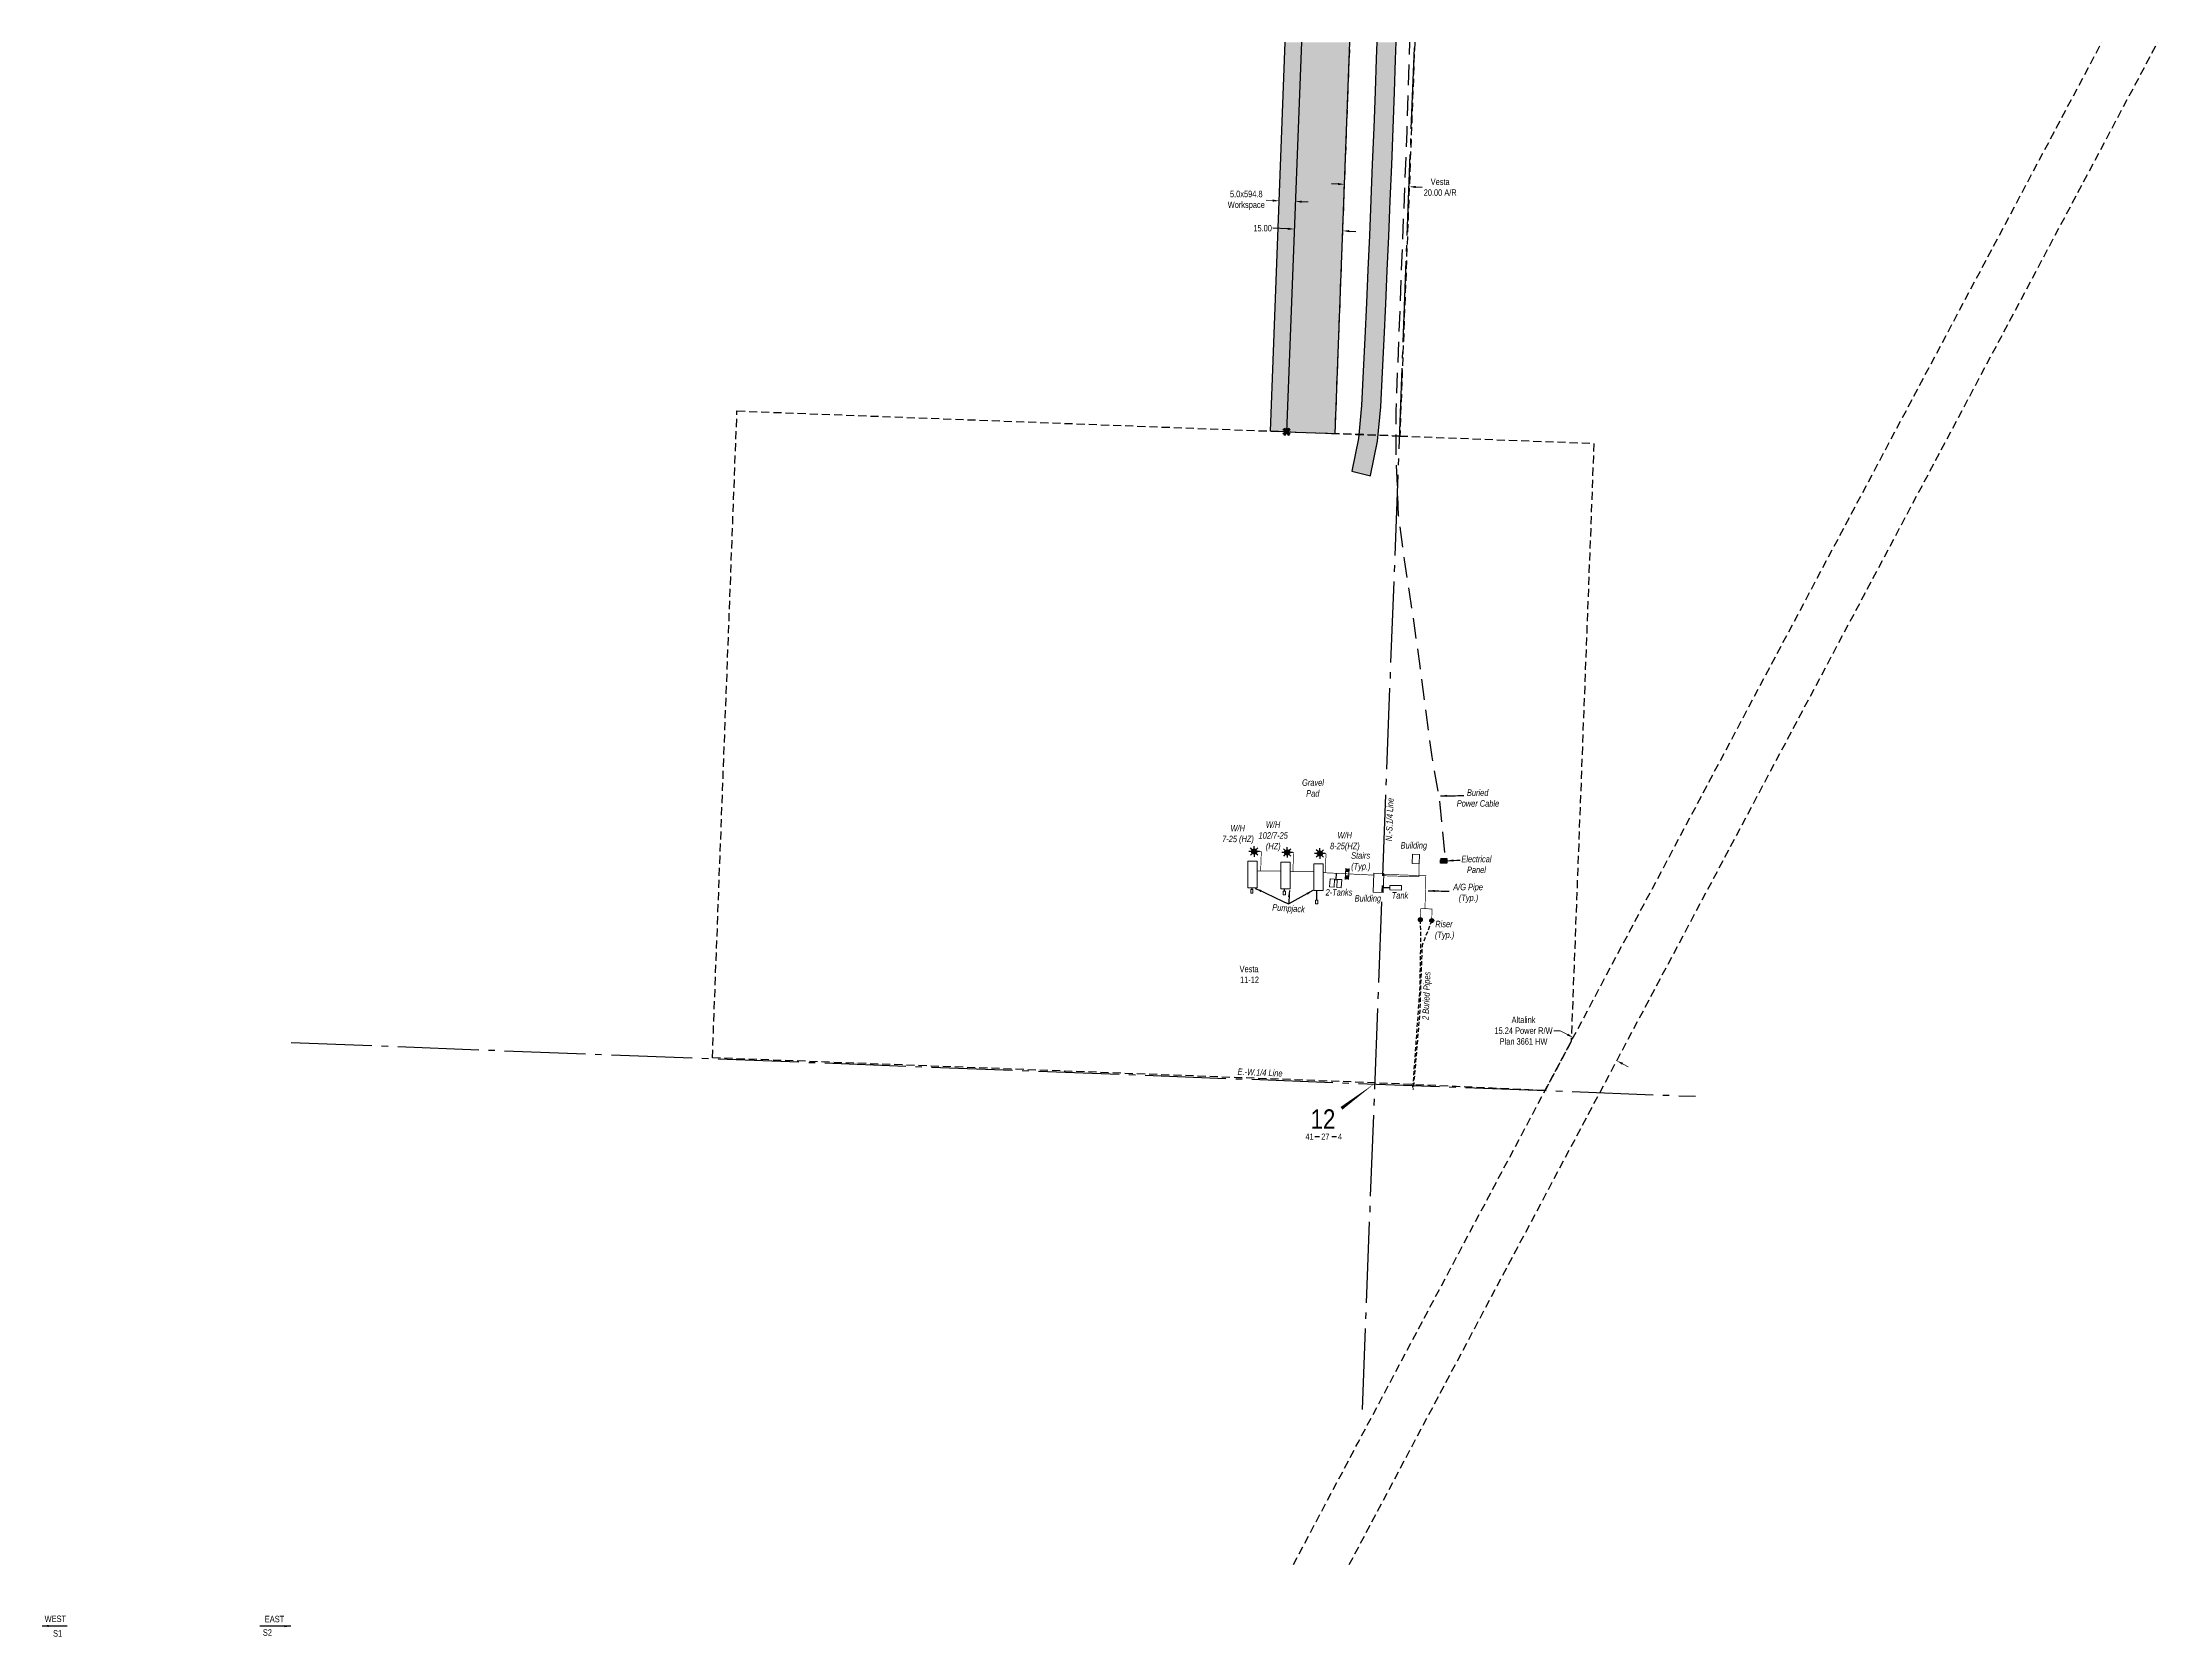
# Model space of a CAD drawing. Extents: x 311053 to 317465, y 5818876 to 5828373.
# Drawn here: x 314198 to 317465, y 5821443 to 5823906 of the extents above; entities that cross this region are included whole.
import ezdxf
from ezdxf.enums import TextEntityAlignment as Align

# ---------------------------------------------------------------- set-up
doc = ezdxf.new("R2010")
doc.units = 0
doc.header["$LTSCALE"] = 5
doc.header["$PDSIZE"] = 0.5
for name, pattern in [('DASHED2', [9.525, 6.35, -3.175]), ('foc-ACCESSROAD', [3.75, 2.5, -1.25]), ('foc-FLOWLINE', [3.75, 2.5, -1.25]), ('foc-QUARTERLINE', [33, 25, -3, 2, -3]), ('UG_PIPE', [1.875, 1.25, -0.625])]:
    doc.linetypes.add(name, pattern=pattern)
doc.layers.get('Defpoints').update_dxf_attribs({"color": 9})
for name, color, linetype in [('10', 1, 'Continuous'), ('9', 3, 'Continuous'), ('AS-CABLE', 224, 'foc-CABLE'), ('AS-PIPE-AG', 44, 'Continuous'), ('AS-PIPE-UG', 44, 'UG_PIPE'), ('AS-PIPE-UG-T', 44, 'Continuous'), ('AS-ROADS', 254, 'Continuous'), ('AS-SYMBOL', 7, 'Continuous'), ('AS-TELEPHONE-T', 224, 'Continuous'), ('C-AR', 13, 'foc-ACCESSROAD'), ('C-WS', 13, 'foc-ACCESSROAD'), ('C-WS-S', 13, 'Continuous'), ('F-EZE', 190, 'foc-FLOWLINE'), ('L-BD', 7, 'Continuous'), ('L-MON', 1, 'Continuous'), ('L-SEC', 7, 'Continuous'), ('L-SECLBL', 7, 'Continuous'), ('L-SECQ', 8, 'foc-QUARTERLINE'), ('P-PROPOSED', 10, 'Continuous'), ('P-PROPOSED-H', 21, 'Continuous'), ('P-TEMP-H', 41, 'Continuous'), ('P-TEMP_WORKSPACE', 46, 'Continuous'), ('P-TXT', 4, 'Continuous')]:
    doc.layers.add(name, color=color, linetype=linetype)
for name, color, linetype, lineweight in [('AS-GENERAL', 48, 'Continuous', 18), ('C-WS-T', 13, 'Continuous', 9), ('F-RW-T', 190, 'Continuous', 9), ('P-TEMP-T', 46, 'Continuous', 18), ('T-TEXT', 48, 'Continuous', 18)]:
    doc.layers.add(name, color=color, linetype=linetype, lineweight=lineweight)
doc.styles.add('80CG', font='ARIALN.TTF', dxfattribs={"height": 10})
doc.styles.add('80L', font='ARIALN.TTF', dxfattribs={"height": 10})
doc.styles.add('foc-LtypeFont', font='ARIALN.TTF', dxfattribs={"height": 7.35})
doc.styles.add('SIMPLEX', font='ARIALN.TTF')
doc.linetypes.add('foc-CABLE', pattern='A,2,-1,["C",foc-LtypeFont,S=0.2,R=0,X=-0.625,Y=-0.75],-1.24,8', length=12.24)
doc.dimstyles.new('Compass 5 000', dxfattribs={"dimscale": 5, "dimtxt": 9, "dimasz": 2, "dimexe": 0.2, "dimexo": 0.0625, "dimgap": 0.5, "dimtad": 0, "dimtih": 1, "dimtoh": 1, "dimzin": 0, "dimdsep": 46, "dimtxsty": '80CG', "dimcen": 0.1, "dimse1": 1, "dimse2": 1, "dimclrd": 256, "dimclrt": 256, "dimaunit": 1, "dimadec": 4, "dimazin": 0, "dimtfac": 0.06, "dimtofl": 0, "dimtmove": 0, "dimatfit": 1, "dimfxl": 0.2, "dimtolj": 1, "dimtzin": 0, "dimlwd": -1, "dimarcsym": 0})

# ---------------------------------------------------------------- blocks, each defined once
blk = doc.blocks.new('L-SECLBL')
at = {"layer": '9', "color": 7}
for p, q in [((-5.1, -27.8), (-12.3, -27.8)), ((20.7, -27.8), (13.5, -27.8))]:
    blk.add_line(p, q, dxfattribs=at)
at = {"layer": '10', "color": 2, "style": 'SIMPLEX'}
blk.add_attdef('SEC', text='', height=30, dxfattribs=at).set_placement((0, 0), align=Align.MIDDLE)
at = {"layer": '10', "color": 5, "style": '80L'}
blk.add_attdef('TWP', text='', height=9.5, dxfattribs=at).set_placement((-14.4, -27.4), align=Align.MIDDLE_RIGHT)
blk.add_attdef('RGE', text='', height=9.5, dxfattribs=at).set_placement((3.6, -27.4), align=Align.MIDDLE_CENTER)
blk.add_attdef('MER', text='', height=9.5, dxfattribs=at).set_placement((23.2, -27.4), align=Align.MIDDLE_LEFT)
blk = doc.blocks.new('TEMP')
h = blk.add_hatch(color=255)
h.dxf.hatch_style = 1
h.paths.add_polyline_path([(0, 0.25), (-0.67, 1.15), (-0.67, 0.67), (-1.15, 0.67), (-0.25, 0), (-1.15, -0.67), (-0.67, -0.67), (-0.67, -1.15), (0, -0.25), (0.67, -1.15), (0.67, -0.67), (1.15, -0.67), (0.25, 0), (1.15, 0.67), (0.67, 0.67), (0.67, 1.15)])
h.paths.add_polyline_path([(0.57, 0.85), (0.57, 0.57), (0.85, 0.57), (0.08, 0), (0.85, -0.57), (0.57, -0.57), (0.57, -0.85), (0, -0.08), (-0.57, -0.85), (-0.57, -0.57), (-0.85, -0.57), (-0.08, 0), (-0.85, 0.57), (-0.57, 0.57), (-0.57, 0.85), (0, 0.08)], flags=16)
h = blk.add_hatch(color=1)
h.dxf.hatch_style = 1
h.paths.add_polyline_path([(0, 0.08), (-0.57, 0.85), (-0.57, 0.57), (-0.85, 0.57), (-0.08, 0), (-0.85, -0.57), (-0.57, -0.57), (-0.57, -0.85), (0, -0.08), (0.57, -0.85), (0.57, -0.57), (0.85, -0.57), (0.08, 0), (0.85, 0.57), (0.57, 0.57), (0.57, 0.85)])
at = {"color": 1}
for p, q in [((-0.08, 0), (0.08, 0)), ((0, 0.08), (0, -0.08))]:
    blk.add_line(p, q, dxfattribs=at)
at = {"color": 255, "flags": 128}
blk.add_lwpolyline([(-0.25, 0), (-1.15, 0.67), (-0.67, 0.67), (-0.67, 1.15), (0, 0.25), (0.67, 1.15), (0.67, 0.67), (1.15, 0.67), (0.25, 0), (1.15, -0.67), (0.67, -0.67), (0.67, -1.15), (0, -0.25), (-0.67, -1.15), (-0.67, -0.67), (-1.15, -0.67)], close=True, dxfattribs=at)
at = {"color": 1, "flags": 128}
blk.add_lwpolyline([(-0.08, 0), (-0.85, 0.57), (-0.57, 0.57), (-0.57, 0.85), (0, 0.08), (0.57, 0.85), (0.57, 0.57), (0.85, 0.57), (0.08, 0), (0.85, -0.57), (0.57, -0.57), (0.57, -0.85), (0, -0.08), (-0.57, -0.85), (-0.57, -0.57), (-0.85, -0.57)], close=True, dxfattribs=at)
blk = doc.blocks.new('*D426')
at = {"layer": 'C-WS-S', "transparency": 16777216}
for p, q in [((316198.9, 5823686.8), (316188.9, 5823687.1)), ((316318.8, 5823682.2), (316328.8, 5823681.8))]:
    blk.add_line(p, q, dxfattribs=at)
for points in [[(316199, 5823688.4), (316198.9, 5823685.1), (316208.9, 5823686.4)], [(316318.9, 5823683.9), (316318.8, 5823680.5), (316308.8, 5823682.6)]]:
    blk.add_solid(points, dxfattribs=at)
at = {"layer": 'Defpoints', "color": 0, "transparency": 16777216}
for p in [(316209.6, 5823704.4), (316309.5, 5823700.6), (316308.8, 5823682.6)]:
    blk.add_point(p, dxfattribs=at)
at = {"layer": 'C-WS-S', "transparency": 16777216, "insert": (316356.6, 5823681.8), "char_height": 10, "attachment_point": 5, "style": '80CG'}
blk.add_mtext('\\A1;Vesta\\P20.00 A/R', dxfattribs=at)
blk = doc.blocks.new('*D427')
at = {"layer": 'Defpoints', "color": 0, "transparency": 16777216}
for p in [(316132.1, 5823638.9), (316207, 5823636.1), (316131.2, 5823617.2)]:
    blk.add_point(p, dxfattribs=at)
at = {"layer": 'P-TXT', "transparency": 16777216}
for p, q in [((316121.3, 5823617.6), (316098.3, 5823618.5)), ((316216.2, 5823614), (316226.2, 5823613.6))]:
    blk.add_line(p, q, dxfattribs=at)
for points in [[(316121.3, 5823619.3), (316121.2, 5823615.9), (316131.2, 5823617.2)], [(316216.2, 5823615.7), (316216.1, 5823612.3), (316206.2, 5823614.4)]]:
    blk.add_solid(points, dxfattribs=at)
at = {"layer": 'P-TXT', "transparency": 16777216, "insert": (316082.3, 5823618.5), "char_height": 10, "attachment_point": 5, "style": '80CG'}
blk.add_mtext('\\A1;15.00', dxfattribs=at)
blk = doc.blocks.new('*D428')
at = {"layer": 'Defpoints', "color": 0, "transparency": 16777216}
for p in [(316107.8, 5823659.1), (316107.9, 5823660.8), (316132.8, 5823658.2)]:
    blk.add_point(p, dxfattribs=at)
at = {"layer": 'P-TEMP-T', "transparency": 16777216}
for p, q in [((316097.9, 5823661.2), (316087.9, 5823661.6)), ((316142.9, 5823659.5), (316152.9, 5823659.1))]:
    blk.add_line(p, q, dxfattribs=at)
for points in [[(316098, 5823662.9), (316097.8, 5823659.5), (316107.9, 5823660.8)], [(316142.9, 5823661.1), (316142.8, 5823657.8), (316132.9, 5823659.9)]]:
    blk.add_solid(points, dxfattribs=at)
at = {"layer": 'P-TEMP-T', "transparency": 16777216, "insert": (316057.1, 5823661.6), "char_height": 10, "attachment_point": 5, "style": '80CG'}
blk.add_mtext('\\A1;5.0x594.8\\PWorkspace', dxfattribs=at)
blk = doc.blocks.new('GAS')
h = blk.add_hatch(color=255)
h.dxf.hatch_style = 1
edge = h.paths.add_edge_path()
edge.add_arc((0, 0), 0.9, 0, 360)
for p, q in [((-0.81, 0), (-1.62, 0)), ((-0.57, 0.57), (-1.14, 1.14)), ((0, 0.81), (0, 1.62)), ((0.57, 0.57), (1.14, 1.14)), ((1.62, 0), (0.81, 0)), ((-0.57, -0.57), (-1.14, -1.14)), ((0, -0.81), (0, -1.62)), ((1.14, -1.14), (0.57, -0.57))]:
    blk.add_line(p, q)
blk.add_circle((0, 0), 0.8)
blk = doc.blocks.new('riser')
h = blk.add_hatch(color=255)
h.dxf.hatch_style = 1
edge = h.paths.add_edge_path()
edge.add_arc((0, 0), 0.7, 0, 360)
blk.add_hatch(color=48).paths.add_polyline_path([(0.58, -0.15), (-0.58, -0.15, 0.774597)])
at = {"color": 48}
blk.add_line((-0.58, -0.15), (0.58, -0.15), dxfattribs=at)
blk.add_circle((0, 0), 0.6, dxfattribs=at)
blk = doc.blocks.new('*D432')
at = {"layer": 'Defpoints', "color": 0, "transparency": 16777216}
for p in [(316629.3, 5822332.5), (316419.5, 5822099.8), (316486.8, 5822064)]:
    blk.add_point(p, dxfattribs=at)
at = {"layer": 'F-RW-T', "transparency": 16777216}
for p, q in [((316542, 5822378.9), (316532, 5822378.9)), ((316553.2, 5822372.9), (316542, 5822378.9)), ((316638.2, 5822327.8), (316647, 5822323.1))]:
    blk.add_line(p, q, dxfattribs=at)
for points in [[(316554, 5822374.4), (316552.4, 5822371.5), (316562, 5822368.2)], [(316639, 5822329.3), (316637.4, 5822326.3), (316629.3, 5822332.5)]]:
    blk.add_solid(points, dxfattribs=at)
at = {"layer": 'F-RW-T', "transparency": 16777216, "insert": (316485.3, 5822378.9), "char_height": 10, "attachment_point": 5, "style": '80CG'}
blk.add_mtext('\\A1;Altalink\\P15.24 Power R/W\\PPlan 3661 HW', dxfattribs=at)

msp = doc.modelspace()

# ---------------------------------------------------------------- hatches: boundary and pattern name
at = {"layer": 'AS-CABLE', "linetype": 'DASHED2'}
h = msp.add_hatch(color=256, dxfattribs=at)
h.dxf.hatch_style = 1
h.paths.add_polyline_path([(316357.037, 5822644.893), (316366.742, 5822644.893), (316366.742, 5822637.618), (316357.037, 5822637.618)])
at = {"layer": 'AS-ROADS'}
h = msp.add_hatch(color=256, dxfattribs=at)
h.dxf.hatch_style = 1
h.paths.add_polyline_path([(316288.589, 5823905.698), (316258.571, 5823905.698), (316257.622, 5823880.223), (316256.128, 5823829.67), (316253.996, 5823773.679), (316251.711, 5823717.701), (316249.457, 5823662.139), (316247.202, 5823607.317), (316244.932, 5823554.278), (316242.784, 5823503.202), (316240.247, 5823448.742), (316237.683, 5823397.544), (316235.024, 5823344.865), (316230.255, 5823293.889), (316219.903, 5823243.204), (316249.008, 5823235.945), (316249.162, 5823236.562), (316259.97, 5823289.477), (316264.951, 5823342.711), (316267.642, 5823396.032), (316270.209, 5823447.294), (316272.751, 5823501.874), (316274.903, 5823553.017), (316277.173, 5823606.059), (316279.428, 5823660.907), (316281.684, 5823716.485), (316283.969, 5823772.497), (316286.108, 5823828.656), (316287.603, 5823879.222)])
at = {"layer": 'P-PROPOSED-H'}
h = msp.add_hatch(color=256, dxfattribs=at)
h.dxf.hatch_style = 1
h.paths.add_polyline_path([(316217.243, 5823905.698), (316142.197, 5823905.698), (316119.365, 5823304.113), (316194.303, 5823301.269)])
at = {"layer": 'P-TEMP-H'}
h = msp.add_hatch(color=256, dxfattribs=at)
h.dxf.hatch_style = 1
h.paths.add_polyline_path([(316142.197, 5823905.698), (316117.181, 5823905.698), (316094.385, 5823305.061), (316119.365, 5823304.113)])

# ---------------------------------------------------------------- linework, layer by layer
at = {"layer": 'AS-CABLE', "linetype": 'DASHED2', "flags": 128}
msp.add_lwpolyline([(316363.608, 5822654.243), (316356.663, 5822728.548), (316344.278, 5822802.093), (316334.828, 5822870.793), (316325.698, 5822942.043), (316317.458, 5823000.528), (316309.163, 5823056.508), (316301.383, 5823106.288), (316292.388, 5823174.683), (316288.578, 5823265.638), (316288.613, 5823336.443), (316297.448, 5823565.433), (316305.408, 5823767.968), (316309.534, 5823905.698)], dxfattribs=at)
msp.add_lwpolyline([(316357.037, 5822644.893), (316366.742, 5822644.893), (316366.742, 5822637.618), (316357.037, 5822637.618)], close=True, dxfattribs=at)
at = {"layer": 'AS-GENERAL'}
for points in [[(316324.044, 5822636.502), (316324.618, 5822650.966), (316313.628, 5822651.402), (316313.053, 5822636.939)], [(316059.377, 5822640.804), (316073.666, 5822640.804), (316073.666, 5822599.325), (316059.377, 5822599.325)], [(316110.458, 5822639.398), (316124.747, 5822639.398), (316124.747, 5822597.919), (316110.458, 5822597.919)], [(316161.65, 5822636.705), (316175.939, 5822636.705), (316175.939, 5822595.226), (316161.65, 5822595.226)], [(316185.79, 5822600.9), (316192.776, 5822600.474), (316193.54, 5822613.003), (316186.554, 5822613.43)], [(316196.846, 5822600.155), (316203.833, 5822599.729), (316204.597, 5822612.258), (316197.611, 5822612.684)], [(316268.284, 5822592.463), (316253.296, 5822593.011), (316254.357, 5822622.053), (316269.346, 5822621.505)], [(316064.154, 5822596.845), (316067.444, 5822596.845), (316067.444, 5822591.349), (316064.154, 5822591.349)], [(316114.181, 5822594.45), (316117.471, 5822594.45), (316117.471, 5822588.955), (316114.181, 5822588.955)], [(316164.094, 5822580.527), (316167.384, 5822580.527), (316167.384, 5822575.031), (316164.094, 5822575.031)], [(316296.809, 5822595.918), (316278.795, 5822596.334), (316278.956, 5822603.332), (316296.97, 5822602.915)]]:
    msp.add_lwpolyline(points, close=True, dxfattribs=at)
at = {"layer": 'AS-PIPE-AG'}
for p, q in [((316197.547, 5822611.646), (316193.473, 5822611.894)), ((316195.846, 5822622.02), (316195.381, 5822611.778))]:
    msp.add_line(p, q, dxfattribs=at)
at = {"layer": 'AS-PIPE-AG', "const_width": 1, "flags": 128}
for points in [[(316069.207, 5822655.616), (316080.361, 5822655.651), (316079.276, 5822625.635)], [(316120.181, 5822654.31), (316130.087, 5822653.99), (316129.142, 5822625.298)], [(316170.803, 5822652.603), (316180.305, 5822652.23)], [(316180.305, 5822652.23), (316178.861, 5822622.855)], [(316073.666, 5822625.635), (316110.458, 5822625.635)], [(316124.747, 5822624.306), (316161.65, 5822624.306)], [(316175.939, 5822622.999), (316254.251, 5822619.15)], [(316269.226, 5822618.235), (316323.61, 5822616.603), (316324.044, 5822636.502)], [(316269.31, 5822620.528), (316334.434, 5822618.156), (316333.122, 5822567.306), (316326.368, 5822567.136), (316325.868, 5822550.328)], [(316333.122, 5822567.306), (316343.847, 5822566.943), (316343.568, 5822548.978)]]:
    msp.add_lwpolyline(points, dxfattribs=at)
at = {"layer": 'AS-PIPE-AG', "flags": 128}
for points in [[(316065.77, 5822599.325), (316065.77, 5822596.845)], [(316115.739, 5822597.919), (316115.739, 5822594.45)], [(316165.744, 5822595.226), (316165.802, 5822580.495)], [(316268.563, 5822600.084), (316278.876, 5822599.846)]]:
    msp.add_lwpolyline(points, dxfattribs=at)
at = {"layer": 'AS-PIPE-UG', "flags": 128}
for points in [[(316325.868, 5822550.328), (316326.068, 5822510.353), (316325.063, 5822448.373), (316322.623, 5822410.558), (316313.788, 5822288.013)], [(316343.568, 5822548.978), (316328.663, 5822510.638), (316326.268, 5822448.698), (316325.263, 5822409.788), (316314.943, 5822288.158)]]:
    msp.add_lwpolyline(points, dxfattribs=at)
at = {"layer": 'AS-ROADS', "flags": 128}
msp.add_lwpolyline([(316258.571, 5823905.698), (316257.622, 5823880.223), (316256.128, 5823829.67), (316253.996, 5823773.679), (316251.711, 5823717.701), (316249.457, 5823662.139), (316247.202, 5823607.317), (316244.932, 5823554.278), (316242.784, 5823503.202), (316240.247, 5823448.742), (316237.683, 5823397.544), (316235.024, 5823344.865), (316230.255, 5823293.889), (316219.903, 5823243.204), (316249.008, 5823235.945), (316249.162, 5823236.562), (316259.97, 5823289.477), (316264.951, 5823342.711), (316267.642, 5823396.032), (316270.209, 5823447.294), (316272.751, 5823501.874), (316274.903, 5823553.017), (316277.173, 5823606.059), (316279.428, 5823660.907), (316281.684, 5823716.485), (316283.969, 5823772.497), (316286.108, 5823828.656), (316287.603, 5823879.222), (316288.589, 5823905.698)], dxfattribs=at)
at = {"layer": 'C-AR'}
msp.add_lwpolyline([(316317.305, 5823905.698), (316294.221, 5823297.489), (316194.303, 5823301.281), (316217.243, 5823905.698)], dxfattribs=at)
at = {"layer": 'C-WS'}
msp.add_lwpolyline([(316593.976, 5823286.156), (316558.914, 5822362.347), (316518.587, 5822286.406), (316256.741, 5822298.315), (315232.578, 5822337.035), (315270.5, 5823336.213), (316294.221, 5823297.489)], close=True, dxfattribs=at)
at = {"layer": 'Defpoints'}
for p in [(316023.368, 5822643.725), (316073.231, 5822641.817), (316123.432, 5822639.897), (316173.295, 5822637.99)]:
    msp.add_point(p, dxfattribs=at)
at = {"layer": 'F-EZE', "flags": 128}
for points in [[(316129.848, 5821554.098), (316229.773, 5821742.528), (317378.478, 5823905.698)], [(316216.091, 5821554.098), (316297.086, 5821706.832), (317464.747, 5823905.698)]]:
    msp.add_lwpolyline(points, dxfattribs=at)
at = {"layer": 'L-SECLBL', "flags": 128}
msp.add_lwpolyline([(316256.741, 5822298.315, 0, 4.999, 0), (316204.139, 5822258.946, 0, 0, 0)], format="xyseb", dxfattribs=at)
at = {"layer": 'L-SECQ'}
for p, q in [((316236.604, 5821793.716), (316317.065, 5823905.698)), ((314581.822, 5822360.605), (316750.935, 5822277.504))]:
    msp.add_line(p, q, dxfattribs=at)
at = {"layer": 'P-PROPOSED', "flags": 128}
msp.add_lwpolyline([(316142.197, 5823905.698), (316119.365, 5823304.113), (316194.303, 5823301.269), (316217.243, 5823905.698)], dxfattribs=at)
at = {"layer": 'P-TEMP_WORKSPACE', "flags": 128}
msp.add_lwpolyline([(316142.197, 5823905.698), (316119.365, 5823304.113), (316094.385, 5823305.061), (316117.181, 5823905.698)], dxfattribs=at)
at = {"layer": 'T-TEXT', "flags": 128}
for points in [[(316210.323, 5822621.309), (316209.969, 5822612.533)], [(316210.006, 5822613.443), (316215.001, 5822613.241)], [(316210.046, 5822614.442), (316215.041, 5822614.24)], [(316210.086, 5822615.441), (316215.082, 5822615.239)], [(316210.126, 5822616.44), (316215.122, 5822616.238)], [(316210.167, 5822617.439), (316215.162, 5822617.237)], [(316210.207, 5822618.438), (316215.202, 5822618.237)], [(316210.323, 5822621.309), (316211.028, 5822629.707)], [(316210.612, 5822624.753), (316215.594, 5822624.335)], [(316210.695, 5822625.749), (316215.677, 5822625.331)], [(316210.779, 5822626.746), (316215.761, 5822626.327)], [(316210.863, 5822627.742), (316215.845, 5822627.324)], [(316210.946, 5822628.738), (316215.928, 5822628.32)], [(316215.318, 5822621.107), (316214.964, 5822612.332)], [(316215.305, 5822620.891), (316216.01, 5822629.289)]]:
    msp.add_lwpolyline(points, dxfattribs=at)

# ---------------------------------------------------------------- block references
at = {"layer": 'AS-SYMBOL', "color": 3, "xscale": 4.999495499999922, "yscale": 4.999495499999922, "zscale": 4.999495499999922}
for p in [(316325.868, 5822550.328), (316343.568, 5822548.978)]:
    msp.add_blockref('riser', p, dxfattribs=at)
at = {"layer": 'C-WS-S', "color": 3, "xscale": 4.999495499999922, "yscale": 4.999495499999922, "zscale": 4.999495499999922}
for p in [(316069.207, 5822655.616), (316120.181, 5822654.31), (316170.803, 5822652.603)]:
    msp.add_blockref('GAS', p, dxfattribs=at)
at = {"layer": 'L-MON', "xscale": 4.999495499999933, "yscale": 4.999495499999933, "zscale": 4.999495499999933}
msp.add_blockref('TEMP', (316119.364, 5823304.103), dxfattribs=at)
at = {"layer": 'L-SECLBL', "color": 2, "xscale": 0.9998991, "yscale": 0.9998991, "zscale": 0.9998991}
msp.add_blockref('L-SECLBL', (316175.53, 5822242.59), dxfattribs=at).add_auto_attribs({'SEC': '12', 'TWP': '41', 'RGE': '27', 'MER': '4'})

# ---------------------------------------------------------------- texts
at = {"layer": 'AS-PIPE-UG-T', "insert": (316328.639, 5822393.079), "char_height": 9.99899, "attachment_point": 1, "rotation": 87.785679, "style": '80L'}
msp.add_mtext_dynamic_manual_height_columns('\\pi2.5566;{\\fArial Narrow|b0|i1|c0|p34;2 Buried Pipes}', width=78.91197, gutter_width=50, heights=[0], dxfattribs=at)
at = {"layer": 'AS-TELEPHONE-T', "char_height": 9.99899, "attachment_point": 1, "style": '80L'}
for s, width, insert in [('\\pi15.84;{\\fArial Narrow|b0|i1|c0|p34;Buried \\P\\pi0.060946;Power Cable}', 64.84933, (316382.094, 5822751.607)), ('\\pi-8.0124;{\\fArial Narrow|b0|i1|c0|p34;Electrical \\P\\pi0.57476;Panel}', 30.37576, (316397.37, 5822649.074))]:
    msp.add_mtext_dynamic_manual_height_columns(s, width=width, gutter_width=50, heights=[0], dxfattribs=dict(at, insert=insert))
at = {"layer": 'C-WS-T', "char_height": 9.99899, "attachment_point": 1, "style": '80L'}
for s, width, insert in [('\\pi17.241;{\\fArial Narrow|b0|i1|c0|p34;W/H \\P\\pi4.3675;7-25 (HZ)}', 55.68116, (316015.475, 5822696.803)), ('\\pi17.241;{\\fArial Narrow|b0|i1|c0|p34;W/H \\P\\pi5.9874;102/7-25 \\P\\pi17.211;(HZ)}', 55.68116, (316070.07, 5822702.13)), ('\\pi17.241;{\\fArial Narrow|b0|i1|c0|p34;W/H \\P\\pi5.6907;8-25(HZ)}', 55.68116, (316180.762, 5822685.824)), ('\\pi0.078735;Vesta\\P\\pi0.71646;11-12', 28.89263, (316046.687, 5822479.137))]:
    msp.add_mtext_dynamic_manual_height_columns(s, width=width, gutter_width=50, heights=[0], dxfattribs=dict(at, insert=insert))
at = {"layer": 'L-BD', "char_height": 10, "attachment_point": 3, "style": '80L'}
for s, insert in [('WEST', (314234.324, 5821475.397)), ('EAST', (314571.18, 5821475.034)), ('S1', (314228.236, 5821452.895)), ('S2', (314552.289, 5821454.168))]:
    msp.add_mtext_dynamic_manual_height_columns(s, width=48.7627, gutter_width=50.006, heights=[0], dxfattribs=dict(at, insert=insert))
at = {"layer": 'L-SEC', "char_height": 9.99899, "attachment_point": 1, "style": '80L'}
for s, width, insert, rotation in [('{\\fArial Narrow|b0|i1|c0|p34;N.-S.1/4 Line}', 68.14203, (316272.153, 5822671.807), 87.818231), ('{\\fArial Narrow|b0|i1|c0|p34;E.-W.1/4 Line}', 72.69222, (316043.93, 5822320.662), 357.806016)]:
    msp.add_mtext_dynamic_manual_height_columns(s, width=width, gutter_width=50, heights=[0], dxfattribs=dict(at, insert=insert, rotation=rotation))
at = {"layer": 'T-TEXT', "attachment_point": 1, "style": '80L'}
for s, width, insert, char_height in [('\\pi5.8706;{\\fArial Narrow|b0|i1|c0|p34;Gravel \\P\\pi12.234;Pad}', 44.85527, (316137.41, 5822767.146), 9.99899), ('{\\fArial Narrow|b0|i1|c0|p34;Stairs\\P(Typ.)}', 20.3864, (316219.072, 5822654.54), 9.99899), ('{\\fArial Narrow|b0|i1|c0|p34;Building}', 16.74256, (316295.526, 5822670.197), 9.99899), ('\\pi0.47338;{\\fArial Narrow|b0|i1|c0|p34;2-Tanks}', 41.62478, (316179.094, 5822597.665), 9.99899), ('{\\fArial Narrow|b0|i1|c0|p34;Building}', 16.74256, (316224.526, 5822588.38), 9.99899), ('{\\fArial Narrow|b0|i1|c0|p34;Tank}', 16.74256, (316281.763, 5822592.922), 9.99899), ('\\pi3.7816;{\\fArial Narrow|b0|i1|c0|p34;A/G Pipe\\P\\pi12.424;(Typ.)}', 53.12946, (316372.993, 5822605.854), 10), ('\\pi-10.568;{\\fArial Narrow|b0|i1|c0|p34;Riser\\P\\pi-11.124;(Typ.)}', 6.02994, (316359.608, 5822548.636), 9.99899)]:
    msp.add_mtext_dynamic_manual_height_columns(s, width=width, gutter_width=50, heights=[0], dxfattribs=dict(at, insert=insert, char_height=char_height))
at = {"layer": 'T-TEXT', "insert": (316097.618, 5822574.547), "char_height": 9.99899, "attachment_point": 1, "rotation": 356.388167, "style": '80L'}
msp.add_mtext_dynamic_manual_height_columns('{\\fArial Narrow|b0|i1|c0|p34;Pumpjack}', width=36.27341, gutter_width=50, heights=[0], dxfattribs=at)

# ---------------------------------------------------------------- dimensions: what is measured, and where the dimension line sits
at = {"layer": 'C-WS-S'}
dim = msp.add_linear_dim(base=(316308.837, 5823682.591), p1=(316209.602, 5823704.384), p2=(316309.52, 5823700.592), angle=357.826471, text='Vesta\\P20.00 A/R', dimstyle='Compass 5 000', dxfattribs=at)
dim.commit()
dim.dimension.update_dxf_attribs({"geometry": '*D426', "text_midpoint": (316356.558, 5823681.832), "dimtype": 161})
at = {"layer": 'F-RW-T'}
dim = msp.add_linear_dim(base=(316629.339, 5822332.511), p1=(316419.475, 5822099.763), p2=(316486.768, 5822064.029), angle=332.03041, text='Altalink\\P15.24 Power R/W\\PPlan 3661 HW', dimstyle='Compass 5 000', dxfattribs=at)
dim.commit()
dim.dimension.update_dxf_attribs({"geometry": '*D432', "text_midpoint": (316485.284, 5822378.889), "dimtype": 161})
at = {"layer": 'P-TEMP-T'}
dim = msp.add_aligned_dim(p1=(316132.802, 5823658.172), p2=(316107.823, 5823659.12), distance=-1.691, text='5.0x594.8\\PWorkspace', dimstyle='Compass 5 000', dxfattribs=at)
dim.commit()
dim.dimension.update_dxf_attribs({"geometry": '*D428', "text_midpoint": (316057.079, 5823661.569)})
at = {"layer": 'P-TXT'}
dim = msp.add_linear_dim(base=(316131.248, 5823617.217), p1=(316207.009, 5823636.057), p2=(316132.071, 5823638.901), angle=177.826471, text='15.00', dimstyle='Compass 5 000', dxfattribs=at)
dim.commit()
dim.dimension.update_dxf_attribs({"geometry": '*D427', "text_midpoint": (316082.313, 5823618.47), "dimtype": 161})

# ---------------------------------------------------------------- leaders
at = {"layer": 'AS-TELEPHONE-T', "path_type": 1}
for points in [[(316357.135, 5822741.484), (316393.051, 5822742.207)], [(316366.742, 5822641.256), (316387.496, 5822642.385)]]:
    msp.add_leader(points, dimstyle='Compass 5 000', override={"dimgap": 0.5, "dimtad": 0}, dxfattribs=at)
at = {"layer": 'L-BD', "path_type": 1}
for points in [[(314197.6, 5821459.355), (314235.861, 5821459.355)], [(314581.333, 5821458.992), (314533.516, 5821458.992)]]:
    msp.add_leader(points, dimstyle='Compass 5 000', override={"dimgap": 0.5, "dimtad": 0}, dxfattribs=at)
at = {"layer": 'T-TEXT', "path_type": 1}
for points in [[(316071.07, 5822598.78), (316122.701, 5822574.593)], [(316123.608, 5822595.314), (316122.701, 5822574.593)], [(316159.878, 5822595.314), (316122.701, 5822574.593)], [(316337.949, 5822594.939), (316370.572, 5822594.407)]]:
    msp.add_leader(points, dimstyle='Compass 5 000', override={"dimgap": 0.5, "dimtad": 0}, dxfattribs=at)

doc.saveas('drawing.dxf')
